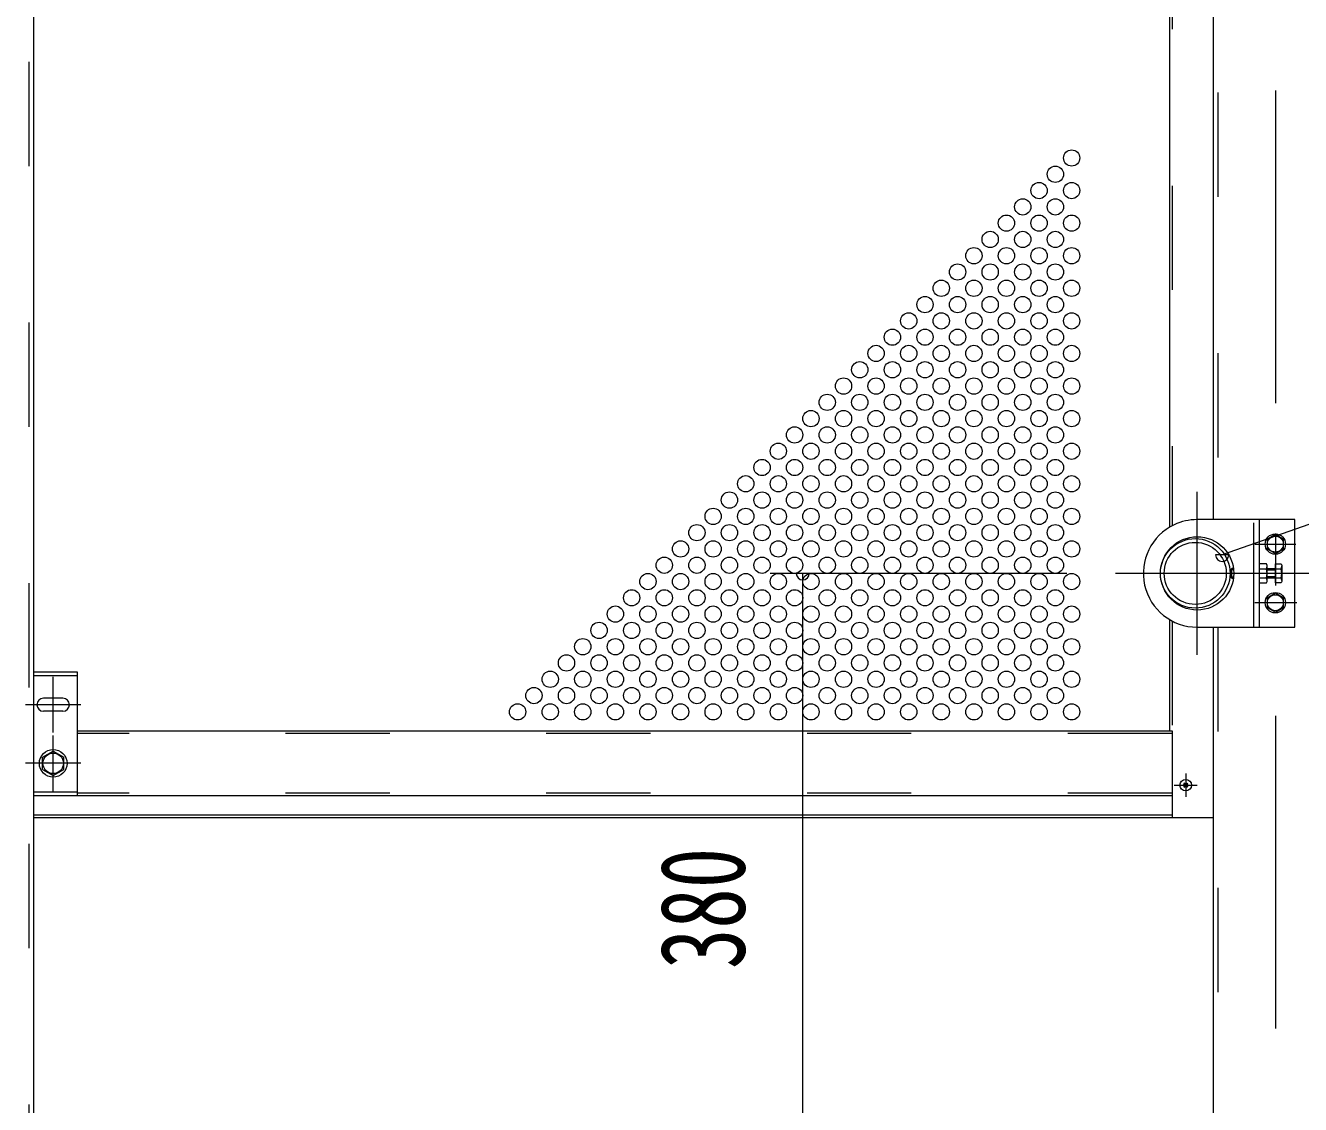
# Model space of a CAD drawing. Units: millimetres, scale not verified. Extents: x -23102 to 23102, y -10150 to 10150.
# Drawn here: x 16348 to 18304, y 1780 to 3436 of the extents above; entities that cross this region are included whole.
import ezdxf
from ezdxf.enums import TextEntityAlignment as Align

# ---------------------------------------------------------------- set-up
doc = ezdxf.new("R2010")
doc.units = ezdxf.units.MM
doc.header["$LTSCALE"] = 40
doc.linetypes.add('USER2', pattern=[10, 4, -6])
doc.linetypes.add('USER3', pattern=[24, 12, -5, 2, -5])
for name, color, linetype, lineweight in [('0-6_2-0BOLD', 7, 'Continuous', 18), ('0-7_2-1HIDDEN', 3, 'USER2', 18), ('0-8_2-2CENTER', 3, 'USER3', 18), ('0-9_2-4THIN', 4, 'Continuous', 18), ('0-A_2-5DIM', 3, 'Continuous', 18)]:
    doc.layers.add(name, color=color, linetype=linetype, lineweight=lineweight)
doc.styles.add('ＭＳ ゴシック', font='')
doc.styles.get('ＭＳ ゴシック').set_extended_font_data('MS Gothic')

msp = doc.modelspace()

# ---------------------------------------------------------------- linework, layer by layer
at = {"layer": '0-6_2-0BOLD'}
for p, q in [((18170.09, 6134.85), (18170.09, 2677.43)), ((16360.84, 419.93), (16360.84, 5394.93)), ((18102.96, 4359.93), (18102.96, 2665.64)), ((18240.46, 2677.43), (18240.46, 2512.43)), ((18240.46, 2602.15), (18251.7, 2602.15)), ((18252.96, 2602.43), (18265.46, 2602.43)), ((18265.46, 2602.15), (18274.2, 2602.15)), ((18198.46, 2587.43), (18201.21, 2587.43)), ((18251.7, 2587.71), (18240.46, 2587.71)), ((18265.46, 2587.43), (18252.96, 2587.43)), ((18274.2, 2587.71), (18265.46, 2587.71)), ((18240.46, 2580.5), (18251.7, 2580.5)), ((18102.96, 2524.22), (18102.96, 2353.43)), ((18170.09, 2512.43), (18170.09, 1144.93)), ((16427.96, 2443.43), (16360.84, 2443.43)), ((16427.96, 2437.68), (16360.84, 2437.68)), ((16427.96, 2253.43), (16427.96, 2443.43)), ((16405.46, 2403.43), (16375.46, 2403.43)), ((16405.46, 2383.43), (16375.46, 2383.43)), ((16406.71, 2294.05), (16406.71, 2312.81)), ((16374.21, 2294.05), (16390.46, 2284.67)), ((16390.46, 2284.67), (16406.71, 2294.05)), ((18126.3, 2270.45), (18124.82, 2271.98)), ((18126.3, 2269.41), (18124.82, 2267.88)), ((18127.44, 2271.6), (18125.91, 2273.07)), ((18128.48, 2271.6), (18130.01, 2273.07)), ((18129.63, 2270.45), (18131.1, 2271.98)), ((18129.63, 2269.41), (18131.1, 2267.88)), ((16427.96, 2259.18), (16360.84, 2259.18)), ((18106.96, 2253.43), (16360.84, 2253.43)), ((18127.44, 2268.26), (18125.91, 2266.79)), ((18128.48, 2268.26), (18130.01, 2266.79)), ((18106.96, 2223.93), (16360.84, 2223.93)), ((18170.09, 2219.93), (16360.84, 2219.93))]:
    msp.add_line(p, q, dxfattribs=at)
for points in [[(18145.46, 2512.43), (18295.46, 2512.43), (18295.46, 2677.43), (18145.46, 2677.43)], [(18201.21, 2602.43), (18198.46, 2602.43), (18195.97, 2599.93), (18195.97, 2589.93), (18198.46, 2587.43), (18198.46, 2602.43)], [(18251.7, 2580.5), (18252.96, 2582.68), (18252.96, 2607.18), (18251.7, 2609.36), (18240.46, 2609.36)], [(16427.96, 2353.43), (18106.96, 2353.43), (18106.96, 2219.93)], [(16374.21, 2294.05), (16374.21, 2312.81), (16390.46, 2322.19), (16406.71, 2312.81)]]:
    msp.add_lwpolyline(points, dxfattribs=at)
for points in [[(18252.96, 2632.71), (18265.47, 2625.49), (18277.96, 2632.71), (18277.96, 2647.15), (18265.46, 2654.36), (18252.96, 2647.15)], [(18275.46, 2607.18), (18275.46, 2582.68), (18274.2, 2580.5), (18265.46, 2580.5), (18265.46, 2609.36), (18274.2, 2609.36)], [(18252.96, 2542.71), (18265.47, 2535.5), (18277.96, 2542.71), (18277.96, 2557.15), (18265.46, 2564.36), (18252.96, 2557.15)]]:
    msp.add_lwpolyline(points, close=True, dxfattribs=at)
for centre, radius in [((18145.46, 2594.93), 56.25), ((18142.59, 2594.93), 53.38), ((18142.59, 2594.93), 47.62), ((18265.46, 2639.93), 15.62), ((18265.46, 2639.93), 12.25), ((18265.46, 2549.93), 15.62), ((18265.46, 2549.93), 12.25), ((16390.46, 2303.43), 21.25), ((16390.46, 2303.43), 15.75), ((18127.96, 2269.93), 8.85)]:
    msp.add_circle(centre, radius, dxfattribs=at)
for centre, radius, start, end in [((18145.46, 2594.93), 82.5, 115.20626, 270), ((18145.46, 2594.93), 82.5, 90, 115.20626), ((18247.17, 2605.76), 5.79, 321.46857, 0), ((18231.69, 2594.93), 21.27, 340.17088, 19.83133), ((18269.67, 2605.76), 5.79, 321.45377, 360), ((18254.19, 2594.93), 21.27, 340.16867, 19.82912), ((18247.17, 2584.1), 5.79, 0, 38.54623), ((18269.67, 2584.1), 5.79, 0, 38.53143), ((16375.46, 2393.43), 10, 90, 270), ((16405.46, 2393.43), 10, 270, 90), ((18127.96, 2269.93), 3.75, 123.11206, 146.88794), ((18125.76, 2269.93), 0.75, 315.99959, 44.00041), ((18127.96, 2272.14), 0.75, 225.99959, 314.00041), ((18130.17, 2269.93), 0.75, 135.99959, 224.00041), ((18127.96, 2269.93), 3.75, 33.11206, 56.88794), ((18127.96, 2269.93), 3.75, 213.11206, 236.88794), ((18127.96, 2267.72), 0.75, 45.99959, 134.00041), ((18127.96, 2269.93), 3.75, 303.11206, 326.88794)]:
    msp.add_arc(centre, radius, start, end, dxfattribs=at)
at = {"layer": '0-7_2-1HIDDEN'}
for p, q in [((18177.09, 6132.9), (18177.09, 2677.43)), ((16353.84, 419.93), (16353.84, 5394.93)), ((18106.96, 3989.93), (18106.96, 2667.89)), ((18232.46, 2512.43), (18232.46, 2677.43)), ((18106.96, 2521.97), (18106.96, 2353.43)), ((18177.09, 2512.43), (18177.09, 1144.93)), ((18106.96, 2349.43), (16427.96, 2349.43)), ((18106.96, 2257.43), (16427.96, 2257.43))]:
    msp.add_line(p, q, dxfattribs=at)
at = {"layer": '0-8_2-2CENTER'}
for p, q in [((18265.46, 6216.22), (18265.46, 831.8)), ((18145.46, 2469.93), (18145.46, 2719.93)), ((18234.21, 2639.93), (18296.71, 2639.93)), ((18345.46, 2594.93), (18020.47, 2594.93)), ((18298.35, 2549.93), (18234.21, 2549.93)), ((16390.46, 2350.93), (16390.46, 2435.93)), ((16432.96, 2393.43), (16347.96, 2393.43)), ((16390.46, 2260.93), (16390.46, 2345.93)), ((16432.96, 2303.43), (16347.96, 2303.43)), ((18110.26, 2269.93), (18145.66, 2269.93)), ((18127.96, 2287.63), (18127.96, 2252.23))]:
    msp.add_line(p, q, dxfattribs=at)
at = {"layer": '0-9_2-4THIN'}
for p, q in [((18201.45, 2600.43), (18196.46, 2600.43)), ((18196.46, 2589.43), (18201.45, 2589.43)), ((18252.96, 2600.43), (18265.46, 2600.43)), ((18265.46, 2589.43), (18252.96, 2589.43))]:
    msp.add_line(p, q, dxfattribs=at)
for centre in [(17952.95, 3232.43), (17927.95, 3207.43), (17902.95, 3182.43), (17952.95, 3182.43), (17877.95, 3157.43), (17927.95, 3157.43), (17852.95, 3132.43), (17902.95, 3132.43), (17952.95, 3132.43), (17827.95, 3107.43), (17877.95, 3107.43), (17927.95, 3107.43), (17802.95, 3082.43), (17852.95, 3082.43), (17902.95, 3082.43), (17952.95, 3082.43), (17777.95, 3057.43), (17827.95, 3057.43), (17877.95, 3057.43), (17927.95, 3057.43), (17752.95, 3032.43), (17802.95, 3032.43), (17852.95, 3032.43), (17902.95, 3032.43), (17952.95, 3032.43), (17727.95, 3007.43), (17777.95, 3007.43), (17827.95, 3007.43), (17877.95, 3007.43), (17927.95, 3007.43), (17702.95, 2982.43), (17752.95, 2982.43), (17802.95, 2982.43), (17852.95, 2982.43), (17902.95, 2982.43), (17952.95, 2982.43), (17677.95, 2957.43), (17727.95, 2957.43), (17777.95, 2957.43), (17827.95, 2957.43), (17877.95, 2957.43), (17927.95, 2957.43), (17652.95, 2932.43), (17702.95, 2932.43), (17752.95, 2932.43), (17802.95, 2932.43), (17852.95, 2932.43), (17902.95, 2932.43), (17952.95, 2932.43), (17627.95, 2907.43), (17677.95, 2907.43), (17727.95, 2907.43), (17777.95, 2907.43), (17827.95, 2907.43), (17877.95, 2907.43), (17927.95, 2907.43), (17602.95, 2882.43), (17652.95, 2882.43), (17702.95, 2882.43), (17752.95, 2882.43), (17802.95, 2882.43), (17852.95, 2882.43), (17902.95, 2882.43), (17952.95, 2882.43), (17577.95, 2857.43), (17627.95, 2857.43), (17677.95, 2857.43), (17727.95, 2857.43), (17777.95, 2857.43), (17827.95, 2857.43), (17877.95, 2857.43), (17927.95, 2857.43), (17552.95, 2832.43), (17602.95, 2832.43), (17652.95, 2832.43), (17702.95, 2832.43), (17752.95, 2832.43), (17802.95, 2832.43), (17852.95, 2832.43), (17902.95, 2832.43), (17952.95, 2832.43), (17527.95, 2807.43), (17577.95, 2807.43), (17627.95, 2807.43), (17677.95, 2807.43), (17727.95, 2807.43), (17777.95, 2807.43), (17827.95, 2807.43), (17877.95, 2807.43), (17927.95, 2807.43), (17502.95, 2782.43), (17552.95, 2782.43), (17602.95, 2782.43), (17652.95, 2782.43), (17702.95, 2782.43), (17752.95, 2782.43), (17802.95, 2782.43), (17852.95, 2782.43), (17902.95, 2782.43), (17952.95, 2782.43), (17477.95, 2757.43), (17527.95, 2757.43), (17577.95, 2757.43), (17627.95, 2757.43), (17677.95, 2757.43), (17727.95, 2757.43), (17777.95, 2757.43), (17827.95, 2757.43), (17877.95, 2757.43), (17927.95, 2757.43), (17452.95, 2732.43), (17502.95, 2732.43), (17552.95, 2732.43), (17602.95, 2732.43), (17652.95, 2732.43), (17702.95, 2732.43), (17752.95, 2732.43), (17802.95, 2732.43), (17852.95, 2732.43), (17902.95, 2732.43), (17952.95, 2732.43), (17427.95, 2707.43), (17477.95, 2707.43), (17527.95, 2707.43), (17577.95, 2707.43), (17627.95, 2707.43), (17677.95, 2707.43), (17727.95, 2707.43), (17777.95, 2707.43), (17827.95, 2707.43), (17877.95, 2707.43), (17927.95, 2707.43), (17402.95, 2682.43), (17452.95, 2682.43), (17502.95, 2682.43), (17552.95, 2682.43), (17602.95, 2682.43), (17652.95, 2682.43), (17702.95, 2682.43), (17752.95, 2682.43), (17802.95, 2682.43), (17852.95, 2682.43), (17902.95, 2682.43), (17952.95, 2682.43), (17377.95, 2657.43), (17427.95, 2657.43), (17477.95, 2657.43), (17527.95, 2657.43), (17577.95, 2657.43), (17627.95, 2657.43), (17677.95, 2657.43), (17727.95, 2657.43), (17777.95, 2657.43), (17827.95, 2657.43), (17877.95, 2657.43), (17927.95, 2657.43), (17352.95, 2632.43), (17402.95, 2632.43), (17452.95, 2632.43), (17502.95, 2632.43), (17552.95, 2632.43), (17602.95, 2632.43), (17652.95, 2632.43), (17702.95, 2632.43), (17752.95, 2632.43), (17802.95, 2632.43), (17852.95, 2632.43), (17902.95, 2632.43), (17952.95, 2632.43), (17327.95, 2607.43), (17377.95, 2607.43), (17427.95, 2607.43), (17477.95, 2607.43), (17527.95, 2607.43), (17577.95, 2607.43), (17627.95, 2607.43), (17677.95, 2607.43), (17727.95, 2607.43), (17777.95, 2607.43), (17827.95, 2607.43), (17877.95, 2607.43), (17927.95, 2607.43), (17302.95, 2582.43), (17352.95, 2582.43), (17402.95, 2582.43), (17452.95, 2582.43), (17502.95, 2582.43), (17552.95, 2582.43), (17602.95, 2582.43), (17652.95, 2582.43), (17702.95, 2582.43), (17752.95, 2582.43), (17802.95, 2582.43), (17852.95, 2582.43), (17902.95, 2582.43), (17952.95, 2582.43), (17277.95, 2557.43), (17327.95, 2557.43), (17377.95, 2557.43), (17427.95, 2557.43), (17477.95, 2557.43), (17527.95, 2557.43), (17577.95, 2557.43), (17627.95, 2557.43), (17677.95, 2557.43), (17727.95, 2557.43), (17777.95, 2557.43), (17827.95, 2557.43), (17877.95, 2557.43), (17927.95, 2557.43), (17252.95, 2532.43), (17302.95, 2532.43), (17352.95, 2532.43), (17402.95, 2532.43), (17452.95, 2532.43), (17502.95, 2532.43), (17552.95, 2532.43), (17602.95, 2532.43), (17652.95, 2532.43), (17702.95, 2532.43), (17752.95, 2532.43), (17802.95, 2532.43), (17852.95, 2532.43), (17902.95, 2532.43), (17952.95, 2532.43), (17227.95, 2507.43), (17277.95, 2507.43), (17327.95, 2507.43), (17377.95, 2507.43), (17427.95, 2507.43), (17477.95, 2507.43), (17527.95, 2507.43), (17577.95, 2507.43), (17627.95, 2507.43), (17677.95, 2507.43), (17727.95, 2507.43), (17777.95, 2507.43), (17827.95, 2507.43), (17877.95, 2507.43), (17927.95, 2507.43), (17202.95, 2482.43), (17252.95, 2482.43), (17302.95, 2482.43), (17352.95, 2482.43), (17402.95, 2482.43), (17452.95, 2482.43), (17502.95, 2482.43), (17552.95, 2482.43), (17602.95, 2482.43), (17652.95, 2482.43), (17702.95, 2482.43), (17752.95, 2482.43), (17802.95, 2482.43), (17852.95, 2482.43), (17902.95, 2482.43), (17952.95, 2482.43), (17177.95, 2457.43), (17227.95, 2457.43), (17277.95, 2457.43), (17327.95, 2457.43), (17377.95, 2457.43), (17427.95, 2457.43), (17477.95, 2457.43), (17527.95, 2457.43), (17577.95, 2457.43), (17627.95, 2457.43), (17677.95, 2457.43), (17727.95, 2457.43), (17777.95, 2457.43), (17827.95, 2457.43), (17877.95, 2457.43), (17927.95, 2457.43), (17152.95, 2432.43), (17202.95, 2432.43), (17252.95, 2432.43), (17302.95, 2432.43), (17352.95, 2432.43), (17402.95, 2432.43), (17452.95, 2432.43), (17502.95, 2432.43), (17552.95, 2432.43), (17602.95, 2432.43), (17652.95, 2432.43), (17702.95, 2432.43), (17752.95, 2432.43), (17802.95, 2432.43), (17852.95, 2432.43), (17902.95, 2432.43), (17952.95, 2432.43), (17127.95, 2407.43), (17177.95, 2407.43), (17227.95, 2407.43), (17277.95, 2407.43), (17327.95, 2407.43), (17377.95, 2407.43), (17427.95, 2407.43), (17477.95, 2407.43), (17527.95, 2407.43), (17577.95, 2407.43), (17627.95, 2407.43), (17677.95, 2407.43), (17727.95, 2407.43), (17777.95, 2407.43), (17827.95, 2407.43), (17877.95, 2407.43), (17927.95, 2407.43), (17102.95, 2382.43), (17152.95, 2382.43), (17202.95, 2382.43), (17252.95, 2382.43), (17302.95, 2382.43), (17352.95, 2382.43), (17402.95, 2382.43), (17452.95, 2382.43), (17502.95, 2382.43), (17552.95, 2382.43), (17602.95, 2382.43), (17652.95, 2382.43), (17702.95, 2382.43), (17752.95, 2382.43), (17802.95, 2382.43), (17852.95, 2382.43), (17902.95, 2382.43), (17952.95, 2382.43)]:
    msp.add_circle(centre, 12.5, dxfattribs=at)
at = {"layer": '0-A_2-5DIM'}
for p, q in [((20446.03, 3416.61), (18183.86, 2623.24)), ((18193.86, 2623.25), (18173.86, 2623.25)), ((17945.46, 2594.93), (17490.46, 2594.93)), ((17550.46, 2594.93), (17530.46, 2594.93)), ((17540.46, 1644.93), (17540.46, 2594.93))]:
    msp.add_line(p, q, dxfattribs=at)
for centre in [(18183.86, 2623.25), (17540.46, 2594.93)]:
    msp.add_arc(centre, 10, 180, 0, dxfattribs=at)

# ---------------------------------------------------------------- texts
at = {"layer": '0-A_2-5DIM', "color": 7, "style": 'ＭＳ ゴシック', "width": 0.7}
msp.add_text('380', height=130.2, rotation=90, dxfattribs=at).set_placement((17490.46, 1987.77), align=Align.BOTTOM_LEFT)

doc.saveas('drawing.dxf')
